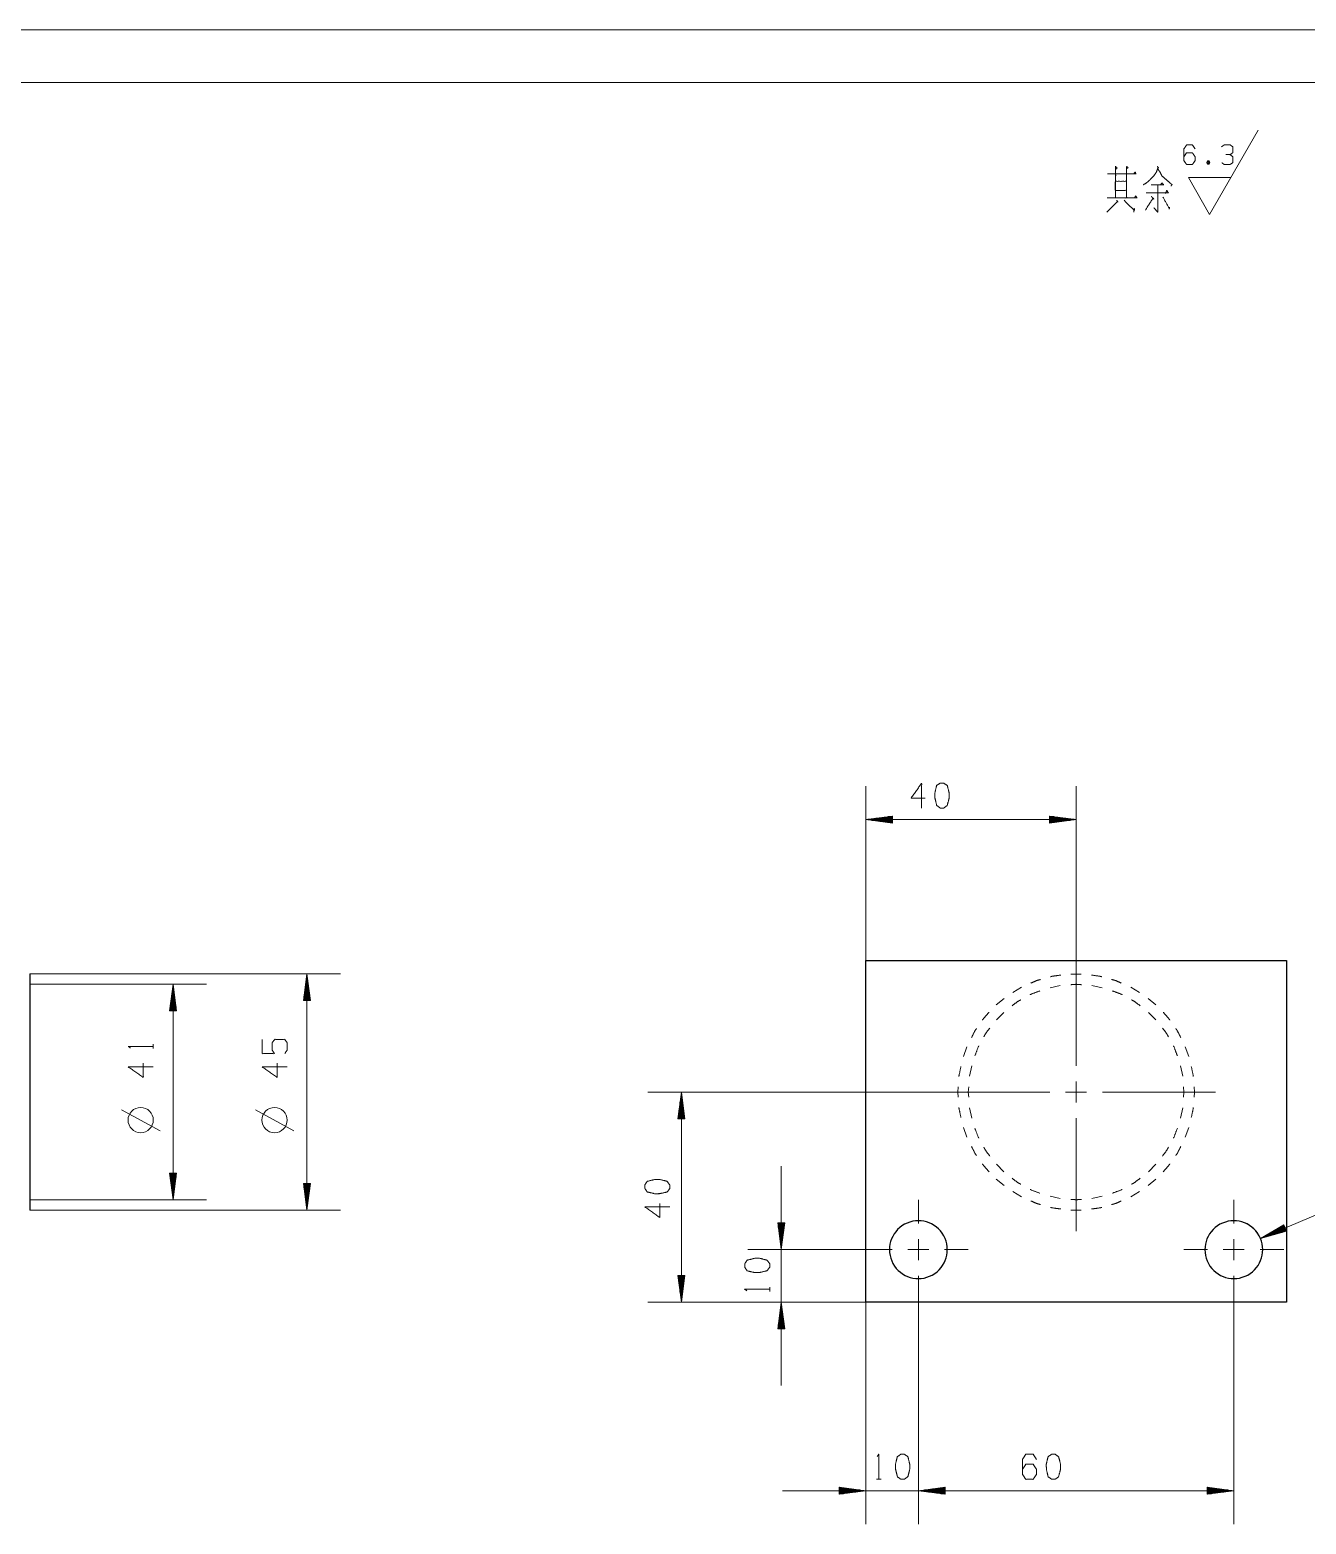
# Model space of a CAD drawing. Header units: millimetres. Extents: x 0 to 420, y 0 to 297.
# Drawn here: x 233.1 to 354.4, y 154.8 to 297 of the extents above; entities that cross this region are included whole.
import ezdxf

# ---------------------------------------------------------------- set-up
doc = ezdxf.new("R2010")
doc.units = ezdxf.units.MM
doc.layers.add('101', color=7, linetype='Continuous', true_color=0xffffff)

msp = doc.modelspace()

# ---------------------------------------------------------------- linework, layer by layer
at = {"layer": '101', "color": 133, "linetype": 'Continuous', "lineweight": 18}
for p, q in [((420, 297), (0, 297)), ((415, 292), (25, 292))]:
    msp.add_line(p, q, dxfattribs=at)
at = {"layer": '101', "color": 43, "linetype": 'Continuous', "lineweight": 18}
for p, q in [((345.26, 279.45), (349.88, 287.45)), ((345.08, 284.54), (345.21, 284.21)), ((343.25, 282.95), (347.28, 282.95)), ((345.26, 279.45), (343.25, 282.95))]:
    msp.add_line(p, q, dxfattribs=at)
at = {"layer": '101', "color": 22, "linetype": 'Continuous', "lineweight": 18}
for p, q in [((312.57, 208.44), (312.57, 225.04)), ((332.57, 209.19), (332.57, 225.04)), ((315.11, 222.2), (312.57, 221.87)), ((312.57, 221.87), (315.11, 221.53)), ((312.57, 221.87), (332.57, 221.87)), ((315.11, 221.89), (312.77, 221.89)), ((315.11, 221.84), (312.77, 221.84)), ((315.11, 221.94), (313.15, 221.94)), ((315.11, 221.99), (313.54, 221.99)), ((315.11, 222.04), (313.92, 222.04)), ((315.11, 222.09), (314.31, 222.09)), ((315.11, 222.14), (314.7, 222.14)), ((315.11, 222.2), (315.08, 222.2)), ((315.11, 222.2), (315.08, 222.2)), ((315.11, 221.53), (315.11, 222.2)), ((332.57, 221.87), (330.03, 222.2)), ((330.03, 222.2), (330.07, 222.2)), ((330.03, 222.2), (330.03, 221.53)), ((330.03, 222.2), (330.07, 222.2)), ((330.03, 222.14), (330.45, 222.14)), ((330.03, 222.09), (330.84, 222.09)), ((330.03, 222.04), (331.22, 222.04)), ((330.03, 221.99), (331.61, 221.99)), ((330.03, 221.94), (332, 221.94)), ((330.03, 221.89), (332.38, 221.89)), ((330.03, 221.53), (332.57, 221.87)), ((330.03, 221.84), (332.38, 221.84)), ((315.11, 221.79), (313.15, 221.79)), ((315.11, 221.74), (313.54, 221.74)), ((315.11, 221.69), (313.92, 221.69)), ((315.11, 221.64), (314.31, 221.64)), ((315.11, 221.59), (314.7, 221.59)), ((315.11, 221.54), (315.08, 221.54)), ((315.11, 221.54), (315.08, 221.54)), ((330.03, 221.79), (332, 221.79)), ((330.03, 221.74), (331.61, 221.74)), ((330.03, 221.69), (331.22, 221.69)), ((330.03, 221.64), (330.84, 221.64)), ((330.03, 221.59), (330.45, 221.59)), ((330.03, 221.54), (330.07, 221.54)), ((330.03, 221.54), (330.07, 221.54)), ((233.07, 207.19), (262.6, 207.19)), ((233.07, 206.19), (249.87, 206.19)), ((246.7, 206.19), (246.36, 203.65)), ((247.03, 203.65), (246.7, 206.19)), ((246.7, 206.19), (246.7, 185.69)), ((259.42, 207.19), (259.09, 204.65)), ((259.3, 204.65), (259.3, 206.22)), ((259.35, 204.65), (259.35, 206.61)), ((259.4, 204.65), (259.4, 207)), ((259.76, 204.65), (259.42, 207.19)), ((259.42, 184.69), (259.42, 207.19)), ((259.45, 204.65), (259.45, 207)), ((259.5, 204.65), (259.5, 206.61)), ((259.55, 204.65), (259.55, 206.22)), ((246.52, 203.65), (246.52, 204.84)), ((246.57, 203.65), (246.57, 205.22)), ((246.62, 203.65), (246.62, 205.61)), ((246.67, 203.65), (246.67, 206)), ((246.72, 203.65), (246.72, 206)), ((246.77, 203.65), (246.77, 205.61)), ((246.82, 203.65), (246.82, 205.22)), ((246.87, 203.65), (246.87, 204.84)), ((259.14, 204.65), (259.14, 205.07)), ((259.19, 204.65), (259.19, 205.45)), ((259.24, 204.65), (259.24, 205.84)), ((259.6, 204.65), (259.6, 205.84)), ((259.65, 204.65), (259.65, 205.45)), ((259.7, 204.65), (259.7, 205.07)), ((246.36, 203.65), (247.03, 203.65)), ((246.37, 203.65), (246.37, 203.68)), ((246.37, 203.65), (246.37, 203.68)), ((246.42, 203.65), (246.42, 204.07)), ((246.47, 203.65), (246.47, 204.45)), ((246.92, 203.65), (246.92, 204.45)), ((246.98, 203.65), (246.98, 204.07)), ((247.03, 203.65), (247.03, 203.68)), ((247.03, 203.65), (247.03, 203.68)), ((259.09, 204.65), (259.09, 204.68)), ((259.09, 204.65), (259.09, 204.68)), ((259.09, 204.65), (259.76, 204.65)), ((259.75, 204.65), (259.75, 204.68)), ((259.75, 204.65), (259.75, 204.68)), ((319.32, 195.94), (291.85, 195.94)), ((295.03, 195.94), (294.69, 193.4)), ((294.9, 193.4), (294.9, 194.97)), ((294.95, 193.4), (294.95, 195.36)), ((295, 193.4), (295, 195.75)), ((295.03, 175.94), (295.03, 195.94)), ((295.36, 193.4), (295.03, 195.94)), ((295.05, 193.4), (295.05, 195.75)), ((295.1, 193.4), (295.1, 195.36)), ((295.15, 193.4), (295.15, 194.97)), ((350.11, 182.01), (381.4, 195.25)), ((294.69, 193.4), (295.36, 193.4)), ((294.7, 193.4), (294.7, 193.43)), ((294.7, 193.4), (294.7, 193.43)), ((294.75, 193.4), (294.75, 193.82)), ((294.8, 193.4), (294.8, 194.2)), ((294.85, 193.4), (294.85, 194.59)), ((295.2, 193.4), (295.2, 194.59)), ((295.25, 193.4), (295.25, 194.2)), ((295.31, 193.4), (295.31, 193.82)), ((295.36, 193.4), (295.36, 193.43)), ((295.36, 193.4), (295.36, 193.43)), ((246.36, 188.23), (246.7, 185.69)), ((247.03, 188.23), (246.36, 188.23)), ((246.37, 188.23), (246.37, 188.2)), ((246.37, 188.23), (246.37, 188.2)), ((246.42, 188.23), (246.42, 187.81)), ((246.47, 188.23), (246.47, 187.43)), ((246.52, 188.23), (246.52, 187.04)), ((246.57, 188.23), (246.57, 186.65)), ((246.62, 188.23), (246.62, 186.27)), ((246.67, 188.23), (246.67, 185.88)), ((246.7, 185.69), (247.03, 188.23)), ((246.72, 188.23), (246.72, 185.88)), ((246.77, 188.23), (246.77, 186.27)), ((246.82, 188.23), (246.82, 186.65)), ((246.87, 188.23), (246.87, 187.04)), ((246.92, 188.23), (246.92, 187.43)), ((246.98, 188.23), (246.98, 187.81)), ((247.03, 188.23), (247.03, 188.2)), ((247.03, 188.23), (247.03, 188.2)), ((304.52, 188.88), (304.52, 168)), ((259.76, 187.23), (259.09, 187.23)), ((259.09, 187.23), (259.42, 184.69)), ((259.09, 187.23), (259.09, 187.2)), ((259.09, 187.23), (259.09, 187.2)), ((259.14, 187.23), (259.14, 186.81)), ((259.19, 187.23), (259.19, 186.43)), ((259.24, 187.23), (259.24, 186.04)), ((259.3, 187.23), (259.3, 185.65)), ((259.35, 187.23), (259.35, 185.27)), ((259.4, 187.23), (259.4, 184.88)), ((259.42, 184.69), (259.76, 187.23)), ((259.45, 187.23), (259.45, 184.88)), ((259.5, 187.23), (259.5, 185.27)), ((259.55, 187.23), (259.55, 185.65)), ((259.6, 187.23), (259.6, 186.04)), ((259.65, 187.23), (259.65, 186.43)), ((259.7, 187.23), (259.7, 186.81)), ((259.75, 187.23), (259.75, 187.2)), ((259.75, 187.23), (259.75, 187.2)), ((233.07, 185.69), (249.87, 185.69)), ((233.07, 184.69), (262.6, 184.69)), ((304.19, 183.48), (304.52, 180.94)), ((304.86, 183.48), (304.19, 183.48)), ((304.19, 183.48), (304.19, 183.45)), ((304.19, 183.48), (304.19, 183.45)), ((304.24, 183.48), (304.24, 183.06)), ((304.3, 183.48), (304.3, 182.68)), ((304.35, 183.48), (304.35, 182.29)), ((304.4, 183.48), (304.4, 181.9)), ((304.45, 183.48), (304.45, 181.52)), ((304.5, 183.48), (304.5, 181.13)), ((304.52, 180.94), (304.86, 183.48)), ((304.55, 183.48), (304.55, 181.13)), ((304.6, 183.48), (304.6, 181.52)), ((304.65, 183.48), (304.65, 181.9)), ((304.7, 183.48), (304.7, 182.29)), ((304.75, 183.48), (304.75, 182.68)), ((304.8, 183.48), (304.8, 183.06)), ((304.85, 183.48), (304.85, 183.45)), ((304.85, 183.48), (304.85, 183.45)), ((352.32, 183.31), (350.11, 182.01)), ((350.11, 182.01), (352.58, 182.69)), ((352.44, 183.02), (350.27, 182.11)), ((352.46, 182.98), (350.29, 182.06)), ((352.42, 183.07), (350.61, 182.31)), ((352.48, 182.93), (350.67, 182.17)), ((352.4, 183.12), (350.95, 182.5)), ((352.5, 182.88), (351.04, 182.27)), ((352.38, 183.16), (351.28, 182.7)), ((352.52, 182.84), (351.42, 182.37)), ((352.36, 183.21), (351.62, 182.9)), ((352.54, 182.79), (351.8, 182.48)), ((352.34, 183.26), (351.95, 183.09)), ((352.55, 182.74), (352.17, 182.58)), ((352.32, 183.3), (352.29, 183.29)), ((352.32, 183.3), (352.29, 183.29)), ((352.58, 182.69), (352.32, 183.31)), ((352.57, 182.7), (352.55, 182.68)), ((352.57, 182.7), (352.55, 182.68)), ((312.82, 180.94), (301.35, 180.94)), ((294.69, 178.48), (295.03, 175.94)), ((295.36, 178.48), (294.69, 178.48)), ((294.7, 178.48), (294.7, 178.45)), ((294.7, 178.48), (294.7, 178.45)), ((294.75, 178.48), (294.75, 178.06)), ((294.8, 178.48), (294.8, 177.68)), ((294.85, 178.48), (294.85, 177.29)), ((294.9, 178.48), (294.9, 176.9)), ((294.95, 178.48), (294.95, 176.52)), ((295, 178.48), (295, 176.13)), ((295.03, 175.94), (295.36, 178.48)), ((295.05, 178.48), (295.05, 176.13)), ((295.1, 178.48), (295.1, 176.52)), ((295.15, 178.48), (295.15, 176.9)), ((295.2, 178.48), (295.2, 177.29)), ((295.25, 178.48), (295.25, 177.68)), ((295.31, 178.48), (295.31, 178.06)), ((295.36, 178.48), (295.36, 178.45)), ((295.36, 178.48), (295.36, 178.45)), ((312.57, 175.94), (291.85, 175.94)), ((312.57, 175.94), (301.35, 175.94)), ((304.52, 175.94), (304.19, 173.4)), ((304.4, 173.4), (304.4, 174.97)), ((304.45, 173.4), (304.45, 175.36)), ((304.5, 173.4), (304.5, 175.75)), ((304.86, 173.4), (304.52, 175.94)), ((304.55, 173.4), (304.55, 175.75)), ((304.6, 173.4), (304.6, 175.36)), ((304.65, 173.4), (304.65, 174.97)), ((312.57, 175.94), (312.57, 154.83)), ((317.57, 176.19), (317.57, 154.83)), ((317.57, 176.19), (317.57, 154.83)), ((347.57, 176.19), (347.57, 154.83)), ((304.24, 173.4), (304.24, 173.82)), ((304.3, 173.4), (304.3, 174.2)), ((304.35, 173.4), (304.35, 174.59)), ((304.7, 173.4), (304.7, 174.59)), ((304.75, 173.4), (304.75, 174.2)), ((304.8, 173.4), (304.8, 173.82)), ((304.19, 173.4), (304.19, 173.43)), ((304.19, 173.4), (304.19, 173.43)), ((304.19, 173.4), (304.86, 173.4)), ((304.85, 173.4), (304.85, 173.43)), ((304.85, 173.4), (304.85, 173.43)), ((304.64, 158), (325.51, 158)), ((310.03, 158.34), (310.03, 157.67)), ((312.57, 158), (310.03, 158.34)), ((310.03, 158.33), (310.07, 158.33)), ((310.03, 158.33), (310.07, 158.33)), ((310.03, 158.28), (310.45, 158.28)), ((310.03, 158.23), (310.84, 158.23)), ((310.03, 158.18), (311.22, 158.18)), ((310.03, 158.13), (311.61, 158.13)), ((310.03, 158.08), (312, 158.08)), ((310.03, 158.03), (312.38, 158.03)), ((310.03, 157.67), (312.57, 158)), ((310.03, 157.98), (312.38, 157.98)), ((310.03, 157.93), (312, 157.93)), ((310.03, 157.87), (311.61, 157.87)), ((310.03, 157.82), (311.22, 157.82)), ((320.11, 158.34), (317.57, 158)), ((320.11, 158.34), (317.57, 158)), ((317.57, 158), (347.57, 158)), ((317.57, 158), (320.11, 157.67)), ((317.57, 158), (320.11, 157.67)), ((320.11, 158.03), (317.77, 158.03)), ((320.11, 158.03), (317.77, 158.03)), ((320.11, 157.98), (317.77, 157.98)), ((320.11, 157.98), (317.77, 157.98)), ((320.11, 158.08), (318.15, 158.08)), ((320.11, 158.08), (318.15, 158.08)), ((320.11, 157.93), (318.15, 157.93)), ((320.11, 157.93), (318.15, 157.93)), ((320.11, 158.13), (318.54, 158.13)), ((320.11, 158.13), (318.54, 158.13)), ((320.11, 157.87), (318.54, 157.87)), ((320.11, 157.87), (318.54, 157.87)), ((320.11, 158.18), (318.92, 158.18)), ((320.11, 158.18), (318.92, 158.18)), ((320.11, 157.82), (318.92, 157.82)), ((320.11, 157.82), (318.92, 157.82)), ((320.11, 158.23), (319.31, 158.23)), ((320.11, 158.23), (319.31, 158.23)), ((320.11, 158.28), (319.7, 158.28)), ((320.11, 158.28), (319.7, 158.28)), ((320.11, 158.33), (320.08, 158.33)), ((320.11, 158.33), (320.08, 158.33)), ((320.11, 158.33), (320.08, 158.33)), ((320.11, 158.33), (320.08, 158.33)), ((320.11, 157.67), (320.11, 158.34)), ((320.11, 157.67), (320.11, 158.34)), ((347.57, 158), (345.03, 158.34)), ((345.03, 158.34), (345.03, 157.67)), ((345.03, 158.33), (345.07, 158.33)), ((345.03, 158.33), (345.07, 158.33)), ((345.03, 158.28), (345.45, 158.28)), ((345.03, 158.23), (345.84, 158.23)), ((345.03, 158.18), (346.22, 158.18)), ((345.03, 158.13), (346.61, 158.13)), ((345.03, 158.08), (347, 158.08)), ((345.03, 158.03), (347.38, 158.03)), ((345.03, 157.67), (347.57, 158)), ((345.03, 157.98), (347.38, 157.98)), ((345.03, 157.93), (347, 157.93)), ((345.03, 157.87), (346.61, 157.87)), ((345.03, 157.82), (346.22, 157.82)), ((310.03, 157.77), (310.84, 157.77)), ((310.03, 157.72), (310.45, 157.72)), ((310.03, 157.67), (310.07, 157.67)), ((310.03, 157.67), (310.07, 157.67)), ((320.11, 157.77), (319.31, 157.77)), ((320.11, 157.77), (319.31, 157.77)), ((320.11, 157.72), (319.7, 157.72)), ((320.11, 157.72), (319.7, 157.72)), ((320.11, 157.67), (320.08, 157.67)), ((320.11, 157.67), (320.08, 157.67)), ((320.11, 157.67), (320.08, 157.67)), ((320.11, 157.67), (320.08, 157.67)), ((345.03, 157.77), (345.84, 157.77)), ((345.03, 157.72), (345.45, 157.72)), ((345.03, 157.67), (345.07, 157.67)), ((345.03, 157.67), (345.07, 157.67))]:
    msp.add_line(p, q, dxfattribs=at)
at = {"layer": '101', "color": 151, "linetype": 'Continuous', "lineweight": 18}
for p, q in [((332.57, 198.44), (332.57, 209.19)), ((332.57, 194.94), (332.57, 196.94)), ((330.07, 195.94), (319.32, 195.94)), ((331.57, 195.94), (333.57, 195.94)), ((335.07, 195.94), (345.82, 195.94)), ((332.57, 193.44), (332.57, 182.69)), ((317.57, 183.44), (317.57, 185.69)), ((347.57, 183.44), (347.57, 185.69)), ((315.07, 180.94), (312.82, 180.94)), ((316.57, 180.94), (318.57, 180.94)), ((317.57, 179.94), (317.57, 181.94)), ((320.07, 180.94), (322.32, 180.94)), ((345.07, 180.94), (342.82, 180.94)), ((346.57, 180.94), (348.57, 180.94)), ((347.57, 179.94), (347.57, 181.94)), ((350.07, 180.94), (352.32, 180.94)), ((317.57, 178.44), (317.57, 176.19)), ((347.57, 178.44), (347.57, 176.19))]:
    msp.add_line(p, q, dxfattribs=at)
at = {"layer": '101', "color": 92, "linetype": 'Continuous', "lineweight": 25}
for p, q in [((312.57, 175.94), (312.57, 208.44)), ((312.57, 208.44), (352.57, 208.44)), ((352.57, 208.44), (352.57, 175.94)), ((352.57, 175.94), (312.57, 175.94))]:
    msp.add_line(p, q, dxfattribs=at)
at = {"layer": '101', "color": 53, "linetype": 'Continuous', "lineweight": 18}
for p, q in [((332.08, 207.16), (333.06, 207.16)), ((324.98, 204.23), (325.74, 204.85)), ((326.54, 205.41), (327.38, 205.92)), ((330.09, 205.86), (331.07, 206.07)), ((334.08, 206.07), (335.06, 205.86)), ((337.77, 205.92), (338.61, 205.41)), ((339.41, 204.85), (340.17, 204.23)), ((324.99, 202.81), (325.7, 203.52)), ((339.45, 203.52), (340.16, 202.81)), ((321.86, 199.32), (322.19, 200.24)), ((342.96, 200.24), (343.29, 199.32)), ((322.44, 197.44), (322.65, 198.42)), ((342.5, 198.42), (342.71, 197.44)), ((321.32, 195.94), (321.36, 196.43)), ((322.32, 195.94), (322.36, 196.44)), ((342.79, 196.44), (342.82, 195.94)), ((343.79, 196.43), (343.82, 195.94)), ((321.36, 195.45), (321.32, 195.94)), ((322.36, 195.44), (322.32, 195.94)), ((342.82, 195.94), (342.79, 195.44)), ((343.82, 195.94), (343.79, 195.45)), ((322.65, 193.45), (322.44, 194.44)), ((342.71, 194.44), (342.5, 193.45)), ((322.19, 191.64), (321.86, 192.56)), ((343.29, 192.56), (342.96, 191.64)), ((325.7, 188.35), (324.99, 189.06)), ((340.16, 189.06), (339.45, 188.35)), ((325.74, 187.03), (324.98, 187.65)), ((327.38, 185.96), (326.54, 186.47)), ((338.61, 186.47), (337.77, 185.96)), ((340.17, 187.65), (339.41, 187.03)), ((331.07, 185.8), (330.09, 186.02)), ((335.06, 186.02), (334.08, 185.8)), ((333.06, 184.71), (332.08, 184.71))]:
    msp.add_line(p, q, dxfattribs=at)
at = {"layer": '101', "color": 72, "linetype": 'Continuous', "lineweight": 18}
for p, q in [((244.81, 200.07), (244.81, 200.49)), ((245.45, 192.24), (241.8, 194.24)), ((258.17, 192.24), (254.52, 194.24)), ((303.43, 176.96), (303.43, 177.38)), ((313.59, 159.09), (314.02, 159.09))]:
    msp.add_line(p, q, dxfattribs=at)
for centre in [(243.61, 193.27), (256.34, 193.27)]:
    msp.add_circle(centre, 1.2, dxfattribs=at)
at = {"layer": '101', "color": 92, "linetype": 'Continuous', "lineweight": 25}
for centre, start, end in [((317.57, 180.94), 28.6479, 208.6479), ((347.57, 180.94), 28.6479, 208.6479), ((317.57, 180.94), 208.6479, 28.6479), ((347.57, 180.94), 208.6479, 28.6479)]:
    msp.add_arc(centre, 2.75, start, end, dxfattribs=at)
at = {"layer": '101', "color": 22, "linetype": 'Continuous', "lineweight": 18}
msp.add_arc((347.57, 180.94), 2.75, 28.6479, 72.0373, dxfattribs=at)
at = {"layer": '101', "color": 43, "linetype": 'Continuous', "lineweight": 18}
for points, knots in [([(342.83, 284.93), (343.08, 285.31), (343.63, 285.31), (343.89, 284.93), (343.89, 284.56), (343.63, 284.19), (343.08, 284.19), (342.83, 284.56), (342.83, 285.68), (343.08, 286.06), (343.63, 286.06), (343.89, 285.68)], [0, 0, 0.076963, 0.169763, 0.248074, 0.312018, 0.39033, 0.48313, 0.560092, 0.751926, 0.828889, 0.921689, 1, 1]), ([(347.21, 285.13), (347.48, 285.31), (347.48, 285.88), (347.21, 286.06), (346.67, 286.06), (346.4, 285.88)], [0, 0, 0.153872, 0.429849, 0.583721, 0.846128, 1, 1]), ([(345.08, 284.21), (345.21, 284.21), (345.28, 284.38), (345.21, 284.54), (345.08, 284.54), (345.01, 284.38), (345.08, 284.21), (345.21, 284.54)], [0, 0, 0.093983, 0.236792, 0.365957, 0.45994, 0.589105, 0.731914, 1, 1]), ([(346.42, 284.36), (346.67, 284.19), (347.21, 284.19), (347.48, 284.36), (347.48, 284.93), (347.21, 285.13), (346.81, 285.13)], [0, 0, 0.12412, 0.343693, 0.472448, 0.703377, 0.836727, 1, 1])]:
    msp.add_open_spline(points, degree=1, knots=knots, dxfattribs=at)
at = {"layer": '101', "color": 72, "linetype": 'Continuous', "lineweight": 18}
for points, knots in [([(336.3, 284.01), (336.49, 283.86), (336.33, 283.71), (336.33, 284.01), (336.33, 281.01), (336.33, 283.3), (335.56, 283.3), (338.29, 283.3), (337.37, 283.3), (337.37, 283.98), (337.37, 281.01), (337.37, 282.59), (336.3, 282.59), (336.3, 281.73), (337.37, 281.73), (337.37, 281.01), (335.51, 281.01), (338.37, 281.01), (338.24, 281.2), (338.11, 281.01)], [0, 0, 0.009717, 0.01862, 0.030836, 0.152989, 0.24613, 0.277436, 0.388627, 0.426411, 0.453896, 0.574522, 0.638652, 0.681834, 0.716953, 0.760134, 0.789145, 0.864711, 0.9813, 0.99065, 1, 1]), ([(337.39, 283.79), (337.52, 283.9), (337.37, 284.01)], [0, 0, 0.471535, 1, 1]), ([(338.05, 283.3), (338.19, 283.49), (338.27, 283.3)], [0, 0, 0.529971, 1, 1]), ([(340.28, 284.01), (340.44, 283.86), (340.36, 283.9), (340.2, 283.45), (339.93, 283.08), (339.61, 282.74), (339.32, 282.48), (338.95, 282.25)], [0, 0, 0.086309, 0.12102, 0.309421, 0.490705, 0.673783, 0.828666, 1, 1]), ([(340.33, 283.79), (340.54, 283.49), (340.73, 283.11), (341.1, 282.78), (341.55, 282.4), (341.68, 282.29), (341.71, 282.29), (341.6, 282.14)], [0, 0, 0.16272, 0.348027, 0.570218, 0.82989, 0.906889, 0.918635, 1, 1]), ([(339.24, 281.5), (341.34, 281.5), (341.2, 281.73), (341.07, 281.43)], [0, 0, 0.780475, 0.877786, 1, 1]), ([(339.72, 282.25), (340.91, 282.25), (340.73, 282.44), (340.59, 282.25)], [0, 0, 0.707431, 0.863851, 1, 1]), ([(340.33, 282.25), (340.33, 279.66), (339.96, 280.08)], [0, 0, 0.823415, 1, 1]), ([(336.44, 280.79), (336.54, 280.6), (336.52, 280.68), (335.51, 279.66)], [0, 0, 0.125001, 0.171159, 1, 1]), ([(337.13, 280.79), (338.11, 279.81), (338.11, 280), (338.05, 279.66)], [0, 0, 0.723289, 0.821343, 1, 1]), ([(339.72, 281.16), (339.96, 280.9), (339.9, 281.01), (339.16, 279.85)], [0, 0, 0.190889, 0.257814, 1, 1]), ([(340.83, 281.09), (341.44, 280), (341.47, 280.15), (341.42, 279.93)], [0, 0, 0.764772, 0.858208, 1, 1]), ([(318.22, 223.91), (316.88, 223.91), (317.88, 225.33), (317.88, 222.96)], [0, 0, 0.245868, 0.565295, 1, 1]), ([(319.98, 222.96), (320.32, 223.21), (320.5, 223.91), (320.5, 224.38), (320.32, 225.11), (319.98, 225.33), (319.65, 225.33), (319.31, 225.11), (319.14, 224.38), (319.15, 223.91), (319.31, 223.21), (319.65, 222.96), (319.98, 222.96)], [0, 0, 0.067528, 0.183971, 0.260584, 0.380942, 0.446142, 0.500308, 0.565504, 0.685863, 0.76253, 0.878309, 0.945834, 1, 1]), ([(257.31, 199.59), (257.54, 199.93), (257.54, 200.62), (257.31, 200.95), (256.36, 200.95), (256.11, 200.62), (256.11, 199.93), (256.34, 199.59), (255.16, 199.59), (255.16, 200.95)], [0, 0, 0.062227, 0.168342, 0.230572, 0.376816, 0.441266, 0.547382, 0.609608, 0.79049, 1, 1]), ([(242.63, 200.14), (242.43, 200.28), (244.81, 200.28)], [0, 0, 0.093493, 1, 1]), ([(243.86, 198.67), (243.86, 197.33), (242.43, 198.34), (244.81, 198.34)], [0, 0, 0.245869, 0.565294, 1, 1]), ([(256.59, 198.67), (256.59, 197.33), (255.16, 198.34), (257.54, 198.34)], [0, 0, 0.24587, 0.565295, 1, 1]), ([(293.93, 187.1), (293.68, 187.44), (292.98, 187.62), (292.51, 187.62), (291.78, 187.44), (291.56, 187.1), (291.56, 186.77), (291.78, 186.43), (292.51, 186.26), (292.98, 186.27), (293.68, 186.43), (293.93, 186.77), (293.93, 187.1)], [0, 0, 0.067526, 0.183973, 0.260583, 0.380942, 0.446141, 0.500308, 0.565505, 0.685864, 0.762528, 0.87831, 0.945834, 1, 1]), ([(292.98, 185.34), (292.98, 184), (291.56, 185.01), (293.93, 185.01)], [0, 0, 0.24587, 0.565296, 1, 1]), ([(303.43, 179.6), (303.18, 179.94), (302.48, 180.12), (302.01, 180.12), (301.28, 179.94), (301.06, 179.6), (301.06, 179.27), (301.28, 178.93), (302.01, 178.76), (302.48, 178.77), (303.18, 178.93), (303.43, 179.27), (303.43, 179.6)], [0, 0, 0.067526, 0.183973, 0.260584, 0.380944, 0.446143, 0.500306, 0.565506, 0.685865, 0.762529, 0.878311, 0.945837, 1, 1]), ([(301.26, 177.03), (301.06, 177.17), (303.43, 177.17)], [0, 0, 0.093484, 1, 1]), ([(313.66, 161.27), (313.8, 161.47), (313.8, 159.09)], [0, 0, 0.093489, 1, 1]), ([(316.24, 159.09), (316.58, 159.34), (316.75, 160.04), (316.75, 160.52), (316.58, 161.24), (316.24, 161.47), (315.9, 161.47), (315.57, 161.24), (315.39, 160.52), (315.41, 160.04), (315.57, 159.34), (315.9, 159.09), (316.24, 159.09)], [0, 0, 0.067527, 0.183972, 0.260584, 0.380943, 0.446143, 0.500306, 0.565506, 0.685865, 0.76253, 0.87831, 0.945837, 1, 1]), ([(327.47, 160.04), (327.79, 160.52), (328.48, 160.52), (328.81, 160.04), (328.81, 159.57), (328.48, 159.09), (327.79, 159.09), (327.47, 159.57), (327.47, 160.99), (327.79, 161.47), (328.48, 161.47), (328.81, 160.99)], [0, 0, 0.076962, 0.16976, 0.248073, 0.312018, 0.390331, 0.483128, 0.56009, 0.751925, 0.828889, 0.921686, 1, 1]), ([(330.58, 159.09), (330.91, 159.34), (331.09, 160.04), (331.09, 160.52), (330.91, 161.24), (330.58, 161.47), (330.24, 161.47), (329.91, 161.24), (329.73, 160.52), (329.75, 160.04), (329.91, 159.34), (330.24, 159.09), (330.58, 159.09)], [0, 0, 0.067524, 0.18397, 0.260582, 0.380942, 0.446139, 0.500306, 0.565504, 0.685863, 0.762528, 0.878309, 0.945834, 1, 1])]:
    msp.add_open_spline(points, degree=1, knots=knots, dxfattribs=at)
at = {"layer": '101', "color": 92, "linetype": 'Continuous', "lineweight": 25}
for points, knots in [([(233.07, 207.19), (233.07, 207.07), (233.07, 206.17), (233.07, 204.44), (233.07, 202.02), (233.07, 199.11), (233.07, 195.94)], [0, 0, 0.010179, 0.090368, 0.244251, 0.459359, 0.718268, 1, 1]), ([(233.07, 195.94), (233.07, 192.77), (233.07, 189.86), (233.07, 188.57), (233.07, 186.47), (233.07, 185.71), (233.07, 184.8), (233.07, 184.69)], [0, 0, 0.281733, 0.540641, 0.65486, 0.841254, 0.909632, 0.989821, 1, 1])]:
    msp.add_open_spline(points, degree=1, knots=knots, dxfattribs=at)
at = {"layer": '101', "color": 53, "linetype": 'Continuous', "lineweight": 18}
for points, knots in [([(328.28, 206.31), (328.81, 206.54), (329.2, 206.65)], [0, 0, 0.586959, 1, 1]), ([(330.14, 206.91), (330.29, 206.95), (331.11, 207.07)], [0, 0, 0.152169, 1, 1]), ([(332.07, 206.15), (332.57, 206.19), (333.08, 206.15)], [0, 0, 0.50001, 1, 1]), ([(334.04, 207.07), (334.86, 206.95), (335.01, 206.91)], [0, 0, 0.847828, 1, 1]), ([(335.95, 206.65), (336.34, 206.54), (336.87, 206.31)], [0, 0, 0.413061, 1, 1]), ([(328.2, 205.2), (328.32, 205.26), (329.13, 205.57)], [0, 0, 0.136356, 1, 1]), ([(336.02, 205.57), (336.83, 205.26), (336.95, 205.2)], [0, 0, 0.863626, 1, 1]), ([(323.66, 202.78), (323.85, 203.04), (324.3, 203.52)], [0, 0, 0.326083, 1, 1]), ([(326.48, 204.15), (327.03, 204.56), (327.31, 204.71)], [0, 0, 0.681813, 1, 1]), ([(337.84, 204.71), (338.12, 204.56), (338.66, 204.15)], [0, 0, 0.318187, 1, 1]), ([(340.85, 203.52), (341.3, 203.04), (341.49, 202.78)], [0, 0, 0.673908, 1, 1]), ([(322.62, 201.12), (322.96, 201.78), (323.1, 201.98)], [0, 0, 0.760871, 1, 1]), ([(323.8, 201.2), (323.95, 201.48), (324.36, 202.03)], [0, 0, 0.318187, 1, 1]), ([(340.79, 202.03), (341.2, 201.48), (341.35, 201.2)], [0, 0, 0.681813, 1, 1]), ([(342.05, 201.98), (342.19, 201.78), (342.53, 201.12)], [0, 0, 0.239118, 1, 1]), ([(322.95, 199.38), (323.25, 200.2), (323.32, 200.32)], [0, 0, 0.863626, 1, 1]), ([(341.83, 200.32), (341.9, 200.2), (342.2, 199.38)], [0, 0, 0.136374, 1, 1]), ([(321.42, 197.41), (321.43, 197.47), (321.62, 198.37)], [0, 0, 0.06522, 1, 1]), ([(343.53, 198.37), (343.72, 197.47), (343.72, 197.41)], [0, 0, 0.93478, 1, 1]), ([(321.62, 193.51), (321.43, 194.41), (321.42, 194.47)], [0, 0, 0.93478, 1, 1]), ([(343.72, 194.47), (343.72, 194.41), (343.53, 193.51)], [0, 0, 0.06522, 1, 1]), ([(323.32, 191.56), (323.25, 191.68), (322.95, 192.49)], [0, 0, 0.136356, 1, 1]), ([(342.2, 192.49), (341.9, 191.68), (341.83, 191.56)], [0, 0, 0.863644, 1, 1]), ([(323.1, 189.9), (322.96, 190.09), (322.62, 190.76)], [0, 0, 0.239129, 1, 1]), ([(324.36, 189.85), (323.95, 190.4), (323.8, 190.68)], [0, 0, 0.681813, 1, 1]), ([(341.35, 190.68), (341.2, 190.4), (340.79, 189.85)], [0, 0, 0.318187, 1, 1]), ([(342.53, 190.76), (342.19, 190.09), (342.05, 189.9)], [0, 0, 0.760882, 1, 1]), ([(324.3, 188.36), (323.85, 188.84), (323.66, 189.1)], [0, 0, 0.673917, 1, 1]), ([(341.49, 189.1), (341.3, 188.84), (340.85, 188.36)], [0, 0, 0.326092, 1, 1]), ([(327.31, 187.16), (327.03, 187.32), (326.48, 187.73)], [0, 0, 0.318187, 1, 1]), ([(338.66, 187.73), (338.12, 187.32), (337.84, 187.16)], [0, 0, 0.681813, 1, 1]), ([(329.13, 186.31), (328.32, 186.61), (328.2, 186.68)], [0, 0, 0.863644, 1, 1]), ([(336.95, 186.68), (336.83, 186.61), (336.02, 186.31)], [0, 0, 0.136374, 1, 1]), ([(329.2, 185.23), (328.81, 185.34), (328.28, 185.57)], [0, 0, 0.413041, 1, 1]), ([(331.11, 184.81), (330.29, 184.92), (330.14, 184.96)], [0, 0, 0.847826, 1, 1]), ([(333.08, 185.72), (332.57, 185.69), (332.07, 185.72)], [0, 0, 0.49999, 1, 1]), ([(335.01, 184.96), (334.86, 184.92), (334.04, 184.81)], [0, 0, 0.152177, 1, 1]), ([(336.87, 185.57), (336.34, 185.34), (335.95, 185.23)], [0, 0, 0.586939, 1, 1])]:
    msp.add_open_spline(points, degree=1, knots=knots, dxfattribs=at)

doc.saveas('drawing.dxf')
